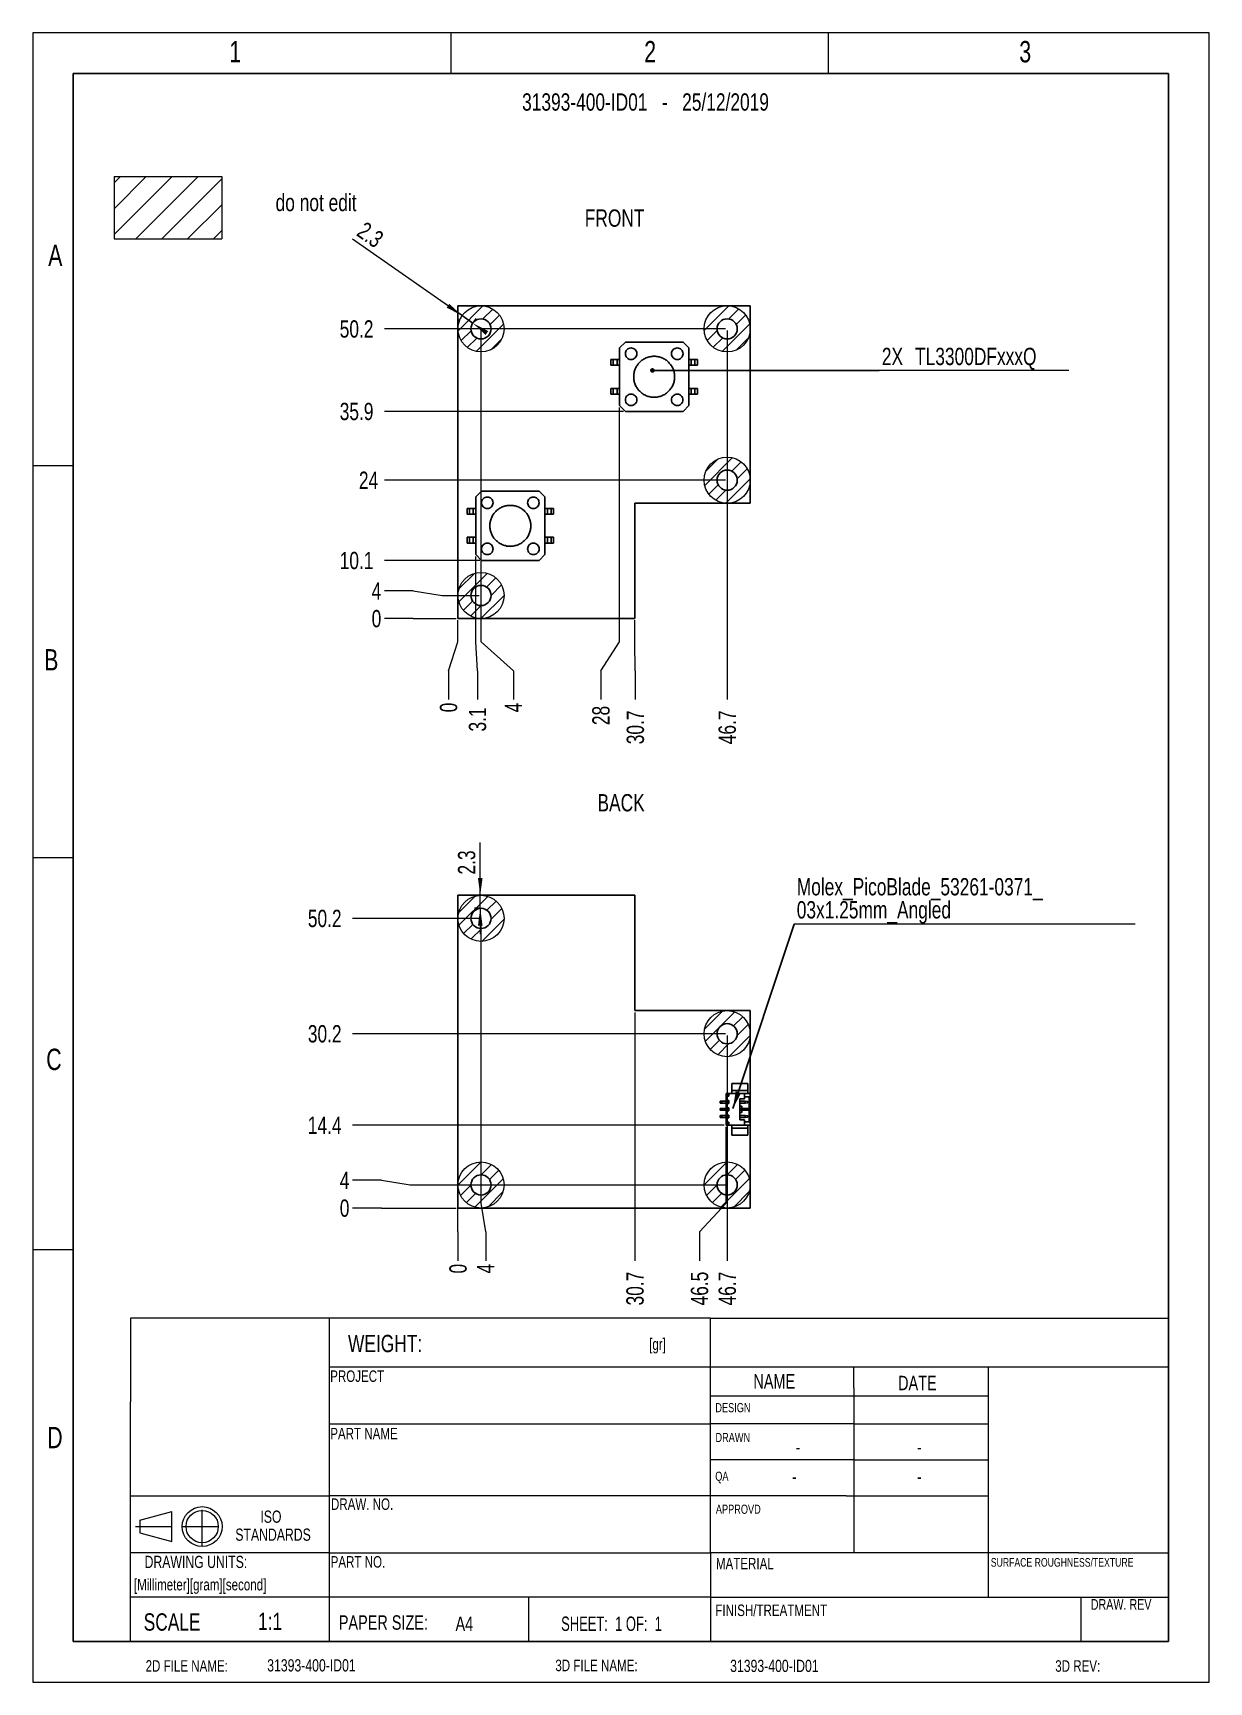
# Model space of a CAD drawing. Header units: millimetres. Extents: x 4 to 208, y 5 to 291.
import ezdxf

# ---------------------------------------------------------------- set-up
doc = ezdxf.new("R2010")
doc.units = ezdxf.units.MM
doc.linetypes.add('CENTER', pattern=[10.16, 6.35, -1.27, 1.27, -1.27])
doc.styles.add('SLDTEXTSTYLE0', font='TXT', dxfattribs={"width": 0.75})
doc.styles.add('SLDTEXTSTYLE1', font='TXT', dxfattribs={"width": 0.671875})
doc.dimstyles.new('SLDDIMSTYLE0', dxfattribs={"dimtxt": 3, "dimasz": 3, "dimexe": 0, "dimexo": 0.0625, "dimgap": 0.75, "dimtad": 1, "dimdec": 1, "dimrnd": 1e-09, "dimzin": 12, "dimdsep": 46, "dimtxsty": 'SLDTEXTSTYLE0', "dimsah": 1, "dimcen": 0.09, "dimadec": 0, "dimazin": 3, "dimtfac": 1, "dimtdec": 1, "dimtmove": 0, "dimatfit": 0, "dimfxl": 1, "dimfrac": 2, "dimtolj": 1, "dimtzin": 12, "dimarcsym": 0})
doc.dimstyles.new('SLDDIMSTYLE1', dxfattribs={"dimtxt": 3, "dimasz": 3, "dimexe": 0, "dimexo": 0.0625, "dimgap": 0.75, "dimtad": 0, "dimtih": 1, "dimtoh": 1, "dimdec": 0, "dimrnd": 1e-09, "dimdsep": 46, "dimtxsty": 'SLDTEXTSTYLE0', "dimblk1": 'NONE', "dimblk2": 'NONE', "dimsah": 1, "dimcen": 0.09, "dimadec": 0, "dimazin": 2, "dimtfac": 1, "dimtdec": 0, "dimtofl": 0, "dimtmove": 0, "dimatfit": 3, "dimldrblk": 'NONE', "dimfxl": 1, "dimfrac": 2, "dimtolj": 1, "dimtzin": 12, "dimarcsym": 0})
doc.dimstyles.new('SLDDIMSTYLE2', dxfattribs={"dimtxt": 3, "dimasz": 3, "dimexe": 0, "dimexo": 0.0625, "dimgap": 0.75, "dimtad": 0, "dimtih": 1, "dimtoh": 1, "dimdec": 1, "dimrnd": 1e-09, "dimzin": 12, "dimdsep": 46, "dimtxsty": 'SLDTEXTSTYLE0', "dimblk1": 'NONE', "dimblk2": 'NONE', "dimsah": 1, "dimcen": 0.09, "dimadec": 0, "dimazin": 3, "dimtfac": 1, "dimtdec": 1, "dimtofl": 0, "dimtmove": 0, "dimatfit": 3, "dimldrblk": 'NONE', "dimfxl": 1, "dimfrac": 2, "dimtolj": 1, "dimtzin": 12, "dimarcsym": 0})
doc.dimstyles.new('SLDDIMSTYLE3', dxfattribs={"dimtxt": 0.18, "dimasz": 0.8, "dimexe": 0, "dimexo": 0.0625, "dimgap": 0, "dimtad": 0, "dimtih": 1, "dimtoh": 1, "dimdec": 0, "dimrnd": 1e-09, "dimzin": 0, "dimdsep": 46, "dimtxsty": 'Standard', "dimblk1": 'DOT', "dimblk2": 'DOT', "dimsah": 1, "dimcen": 0.09, "dimadec": 0, "dimazin": 0, "dimtfac": 0.8, "dimtdec": 0, "dimtofl": 0, "dimtmove": 0, "dimatfit": 3, "dimldrblk": 'DOT', "dimfxl": 1, "dimfrac": 2, "dimtolj": 1, "dimtzin": 0, "dimarcsym": 0})
doc.dimstyles.new('SLDDIMSTYLE4', dxfattribs={"dimtxt": 0.18, "dimasz": 3, "dimexe": 0, "dimexo": 0.0625, "dimgap": 0, "dimtad": 0, "dimtih": 1, "dimtoh": 1, "dimdec": 0, "dimrnd": 1e-09, "dimzin": 0, "dimdsep": 46, "dimtxsty": 'Standard', "dimsah": 1, "dimcen": 0.09, "dimadec": 0, "dimazin": 0, "dimtfac": 3, "dimtdec": 0, "dimtofl": 0, "dimtmove": 0, "dimatfit": 3, "dimfxl": 1, "dimfrac": 2, "dimtolj": 1, "dimtzin": 0, "dimarcsym": 0})

# ---------------------------------------------------------------- blocks, each defined once
blk = doc.blocks.new('SW_NOTE_0')
at = {"color": 0, "linetype": 'Continuous', "lineweight": 0, "char_height": 2.117, "attachment_point": 2, "style": 'SLDTEXTSTYLE0'}
for s, insert in [('ISO', (2.28, 2.73)), ('STANDARDS', (2.65, -0.39))]:
    blk.add_mtext(s, dxfattribs=dict(at, insert=insert))
blk = doc.blocks.new('_D')
at = {"color": 7, "linetype": 'Continuous', "lineweight": 18}
for p, q in [((80.68, 241.11), (59.84, 255.69)), ((78.83, 242.4), (75.15, 244.98)), ((78.66, 242.15), (78.26, 241.58)), ((78.83, 242.4), (80.68, 241.11)), ((80.85, 241.35), (81.25, 241.93))]:
    blk.add_line(p, q, dxfattribs=at)
for points in [[(78.83, 242.4), (76.6, 244.45), (76.15, 243.79)], [(80.68, 241.11), (82.9, 239.06), (83.36, 239.71)]]:
    blk.add_solid(points, dxfattribs=at)
at = {"color": 7, "linetype": 'Continuous', "lineweight": 18, "insert": (62.06, 258.86), "char_height": 3, "attachment_point": 1, "rotation": 325.008, "style": 'SLDTEXTSTYLE0'}
blk.add_mtext('2.3', dxfattribs=at)
blk = doc.blocks.new('_D_1')
at = {"color": 7, "linetype": 'Continuous', "lineweight": 18}
for p, q in [((78.11, 185.82), (78.11, 189.57)), ((76.46, 180.82), (78.11, 185.82)), ((76.46, 180.82), (76.46, 175.82))]:
    blk.add_line(p, q, dxfattribs=at)
at = {"color": 7, "linetype": 'Continuous', "lineweight": 18, "insert": (74.98, 173.6), "char_height": 3, "attachment_point": 1, "rotation": 90, "style": 'SLDTEXTSTYLE0'}
blk.add_mtext('0', dxfattribs=at)
blk = doc.blocks.new('_NONE')
blk = doc.blocks.new('_D_2')
at = {"color": 7, "linetype": 'Continuous', "lineweight": 18}
for p, q in [((81.2, 185.82), (81.2, 200.65)), ((81.49, 180.82), (81.2, 185.82)), ((81.49, 180.82), (81.49, 175.82))]:
    blk.add_line(p, q, dxfattribs=at)
at = {"color": 7, "linetype": 'Continuous', "lineweight": 18, "insert": (80, 170.27), "char_height": 3, "attachment_point": 1, "rotation": 90, "style": 'SLDTEXTSTYLE0'}
blk.add_mtext('3.1', dxfattribs=at)
blk = doc.blocks.new('_D_3')
at = {"color": 7, "linetype": 'Continuous', "lineweight": 18}
for p, q in [((82.11, 185.82), (82.11, 239.8)), ((87.73, 180.82), (82.11, 185.82)), ((87.73, 180.82), (87.73, 175.82))]:
    blk.add_line(p, q, dxfattribs=at)
at = {"color": 7, "linetype": 'Continuous', "lineweight": 18, "insert": (86.24, 173.6), "char_height": 3, "attachment_point": 1, "rotation": 90, "style": 'SLDTEXTSTYLE0'}
blk.add_mtext('4', dxfattribs=at)
blk = doc.blocks.new('_D_4')
at = {"color": 7, "linetype": 'Continuous', "lineweight": 18}
for p, q in [((106.15, 185.82), (106.15, 226.49)), ((102.89, 180.82), (106.15, 185.82)), ((102.89, 180.82), (102.89, 175.82))]:
    blk.add_line(p, q, dxfattribs=at)
at = {"color": 7, "linetype": 'Continuous', "lineweight": 18, "insert": (101.41, 171.38), "char_height": 3, "attachment_point": 1, "rotation": 90, "style": 'SLDTEXTSTYLE0'}
blk.add_mtext('28', dxfattribs=at)
blk = doc.blocks.new('_D_5')
at = {"color": 7, "linetype": 'Continuous', "lineweight": 18}
for p, q in [((108.81, 185.82), (108.81, 189.57)), ((108.86, 180.82), (108.81, 185.82)), ((108.86, 180.82), (108.86, 175.82))]:
    blk.add_line(p, q, dxfattribs=at)
at = {"color": 7, "linetype": 'Continuous', "lineweight": 18, "insert": (107.38, 168.06), "char_height": 3, "attachment_point": 1, "rotation": 90, "style": 'SLDTEXTSTYLE0'}
blk.add_mtext('30.7', dxfattribs=at)
blk = doc.blocks.new('_D_6')
at = {"color": 7, "linetype": 'Continuous', "lineweight": 18}
blk.add_line((124.81, 239.8), (124.81, 175.82), dxfattribs=at)
at = {"color": 7, "linetype": 'Continuous', "lineweight": 18, "insert": (123.32, 168.06), "char_height": 3, "attachment_point": 1, "rotation": 90, "style": 'SLDTEXTSTYLE0'}
blk.add_mtext('46.7', dxfattribs=at)
blk = doc.blocks.new('_D_7')
at = {"color": 7, "linetype": 'Continuous', "lineweight": 18}
for p, q in [((70.36, 189.87), (65.36, 189.87)), ((70.36, 189.87), (75.36, 189.87)), ((75.36, 189.87), (77.81, 189.87))]:
    blk.add_line(p, q, dxfattribs=at)
at = {"color": 7, "linetype": 'Continuous', "lineweight": 18, "insert": (63.14, 191.35), "char_height": 3, "attachment_point": 1, "style": 'SLDTEXTSTYLE0'}
blk.add_mtext('0', dxfattribs=at)
blk = doc.blocks.new('_D_8')
at = {"color": 7, "linetype": 'Continuous', "lineweight": 18}
for p, q in [((70.36, 194.68), (65.36, 194.68)), ((70.36, 194.68), (75.36, 193.87)), ((75.36, 193.87), (81.81, 193.87))]:
    blk.add_line(p, q, dxfattribs=at)
at = {"color": 7, "linetype": 'Continuous', "lineweight": 18, "insert": (63.14, 196.16), "char_height": 3, "attachment_point": 1, "style": 'SLDTEXTSTYLE0'}
blk.add_mtext('4', dxfattribs=at)
blk = doc.blocks.new('_D_9')
at = {"color": 7, "linetype": 'Continuous', "lineweight": 18}
blk.add_line((81.9, 199.95), (65.36, 199.95), dxfattribs=at)
at = {"color": 7, "linetype": 'Continuous', "lineweight": 18, "insert": (57.6, 201.43), "char_height": 3, "attachment_point": 1, "style": 'SLDTEXTSTYLE0'}
blk.add_mtext('10.1', dxfattribs=at)
blk = doc.blocks.new('_D_10')
at = {"color": 7, "linetype": 'Continuous', "lineweight": 18}
blk.add_line((124.51, 213.87), (65.36, 213.87), dxfattribs=at)
at = {"color": 7, "linetype": 'Continuous', "lineweight": 18, "insert": (60.93, 215.35), "char_height": 3, "attachment_point": 1, "style": 'SLDTEXTSTYLE0'}
blk.add_mtext('24', dxfattribs=at)
blk = doc.blocks.new('_D_11')
at = {"color": 7, "linetype": 'Continuous', "lineweight": 18}
blk.add_line((106.85, 225.79), (65.36, 225.79), dxfattribs=at)
at = {"color": 7, "linetype": 'Continuous', "lineweight": 18, "insert": (57.6, 227.28), "char_height": 3, "attachment_point": 1, "style": 'SLDTEXTSTYLE0'}
blk.add_mtext('35.9', dxfattribs=at)
blk = doc.blocks.new('_D_12')
at = {"color": 7, "linetype": 'Continuous', "lineweight": 18}
blk.add_line((124.51, 240.1), (65.36, 240.1), dxfattribs=at)
at = {"color": 7, "linetype": 'Continuous', "lineweight": 18, "insert": (57.6, 241.59), "char_height": 3, "attachment_point": 1, "style": 'SLDTEXTSTYLE0'}
blk.add_mtext('50.2', dxfattribs=at)
blk = doc.blocks.new('SW_NOTE_1')
at = {"color": 0, "linetype": 'Continuous', "lineweight": 0}
blk.add_line((32.86, 0), (0, 0), dxfattribs=at)
at = {"color": 0, "linetype": 'Continuous', "lineweight": 0, "char_height": 3, "attachment_point": 1, "style": 'SLDTEXTSTYLE0'}
for s, insert in [('2X', (0.45, 3.92)), ('TL3300DFxxxQ', (6.21, 3.92))]:
    blk.add_mtext(s, dxfattribs=dict(at, insert=insert))
blk = doc.blocks.new('_DOT')
at = {"color": 0, "linetype": 'ByBlock', "lineweight": -2}
blk.add_line((-0.5, 0), (-1, 0), dxfattribs=at)
at = {"color": 0, "linetype": 'ByBlock', "const_width": 0.5}
blk.add_lwpolyline([(-0.25, 0, 1), (0.25, 0, 1)], format="xyb", close=True, dxfattribs=at)
blk = doc.blocks.new('_D_13')
at = {"color": 7, "linetype": 'Continuous', "lineweight": 18}
for p, q in [((81.98, 141.86), (81.98, 151.01)), ((81.81, 141.86), (80.98, 141.86)), ((81.98, 139.61), (81.98, 141.86)), ((81.81, 139.61), (80.98, 139.61)), ((81.98, 139.61), (81.98, 135.11))]:
    blk.add_line(p, q, dxfattribs=at)
for points in [[(81.98, 141.86), (82.38, 144.86), (81.58, 144.86)], [(81.98, 139.61), (81.58, 136.61), (82.38, 136.61)]]:
    blk.add_solid(points, dxfattribs=at)
at = {"color": 7, "linetype": 'Continuous', "lineweight": 18, "insert": (78.11, 145.47), "char_height": 3, "attachment_point": 1, "rotation": 90, "style": 'SLDTEXTSTYLE0'}
blk.add_mtext('2.3', dxfattribs=at)
blk = doc.blocks.new('_D_14')
at = {"color": 7, "linetype": 'Continuous', "lineweight": 18}
for q in [(78.11, 87.63), (78.11, 78.49)]:
    blk.add_line((78.11, 83.49), q, dxfattribs=at)
at = {"color": 7, "linetype": 'Continuous', "lineweight": 18, "insert": (76.62, 76.27), "char_height": 3, "attachment_point": 1, "rotation": 90, "style": 'SLDTEXTSTYLE0'}
blk.add_mtext('0', dxfattribs=at)
blk = doc.blocks.new('_D_15')
at = {"color": 7, "linetype": 'Continuous', "lineweight": 18}
for p, q in [((82.11, 88.49), (82.11, 137.56)), ((82.92, 83.49), (82.11, 88.49)), ((82.92, 83.49), (82.92, 78.49))]:
    blk.add_line(p, q, dxfattribs=at)
at = {"color": 7, "linetype": 'Continuous', "lineweight": 18, "insert": (81.43, 76.27), "char_height": 3, "attachment_point": 1, "rotation": 90, "style": 'SLDTEXTSTYLE0'}
blk.add_mtext('4', dxfattribs=at)
blk = doc.blocks.new('_D_16')
at = {"color": 7, "linetype": 'Continuous', "lineweight": 18}
blk.add_line((108.81, 121.56), (108.81, 78.49), dxfattribs=at)
at = {"color": 7, "linetype": 'Continuous', "lineweight": 18, "insert": (107.32, 70.73), "char_height": 3, "attachment_point": 1, "rotation": 90, "style": 'SLDTEXTSTYLE0'}
blk.add_mtext('30.7', dxfattribs=at)
blk = doc.blocks.new('_D_17')
at = {"color": 7, "linetype": 'Continuous', "lineweight": 18}
for p, q in [((124.61, 88.49), (124.61, 101.7)), ((120, 83.49), (124.61, 88.49)), ((120, 83.49), (120, 78.49))]:
    blk.add_line(p, q, dxfattribs=at)
at = {"color": 7, "linetype": 'Continuous', "lineweight": 18, "insert": (118.51, 70.73), "char_height": 3, "attachment_point": 1, "rotation": 90, "style": 'SLDTEXTSTYLE0'}
blk.add_mtext('46.5', dxfattribs=at)
blk = doc.blocks.new('_D_18')
at = {"color": 7, "linetype": 'Continuous', "lineweight": 18}
blk.add_line((124.81, 117.56), (124.81, 78.49), dxfattribs=at)
at = {"color": 7, "linetype": 'Continuous', "lineweight": 18, "insert": (123.32, 70.73), "char_height": 3, "attachment_point": 1, "rotation": 90, "style": 'SLDTEXTSTYLE0'}
blk.add_mtext('46.7', dxfattribs=at)
blk = doc.blocks.new('_D_19')
at = {"color": 7, "linetype": 'Continuous', "lineweight": 18}
for p, q in [((64.83, 87.63), (59.83, 87.63)), ((64.83, 87.63), (69.83, 87.63)), ((69.83, 87.63), (77.81, 87.63))]:
    blk.add_line(p, q, dxfattribs=at)
at = {"color": 7, "linetype": 'Continuous', "lineweight": 18, "insert": (57.61, 89.11), "char_height": 3, "attachment_point": 1, "style": 'SLDTEXTSTYLE0'}
blk.add_mtext('0', dxfattribs=at)
blk = doc.blocks.new('_D_20')
at = {"color": 7, "linetype": 'Continuous', "lineweight": 18}
for p, q in [((64.83, 92.44), (59.83, 92.44)), ((64.83, 92.44), (69.83, 91.63)), ((69.83, 91.63), (124.51, 91.63))]:
    blk.add_line(p, q, dxfattribs=at)
at = {"color": 7, "linetype": 'Continuous', "lineweight": 18, "insert": (57.61, 93.92), "char_height": 3, "attachment_point": 1, "style": 'SLDTEXTSTYLE0'}
blk.add_mtext('4', dxfattribs=at)
blk = doc.blocks.new('_D_21')
at = {"color": 7, "linetype": 'Continuous', "lineweight": 18}
blk.add_line((124.31, 102), (59.83, 102), dxfattribs=at)
at = {"color": 7, "linetype": 'Continuous', "lineweight": 18, "insert": (52.07, 103.48), "char_height": 3, "attachment_point": 1, "style": 'SLDTEXTSTYLE0'}
blk.add_mtext('14.4', dxfattribs=at)
blk = doc.blocks.new('_D_22')
at = {"color": 7, "linetype": 'Continuous', "lineweight": 18}
blk.add_line((124.51, 117.86), (59.83, 117.86), dxfattribs=at)
at = {"color": 7, "linetype": 'Continuous', "lineweight": 18, "insert": (52.07, 119.35), "char_height": 3, "attachment_point": 1, "style": 'SLDTEXTSTYLE0'}
blk.add_mtext('30.2', dxfattribs=at)
blk = doc.blocks.new('_D_23')
at = {"color": 7, "linetype": 'Continuous', "lineweight": 18}
blk.add_line((81.81, 137.86), (59.83, 137.86), dxfattribs=at)
at = {"color": 7, "linetype": 'Continuous', "lineweight": 18, "insert": (52.07, 139.35), "char_height": 3, "attachment_point": 1, "style": 'SLDTEXTSTYLE0'}
blk.add_mtext('50.2', dxfattribs=at)
blk = doc.blocks.new('SW_NOTE_2')
at = {"color": 0, "linetype": 'Continuous', "lineweight": 0}
blk.add_line((59.12, 0), (0, 0), dxfattribs=at)
at = {"color": 0, "linetype": 'Continuous', "lineweight": 0, "char_height": 3, "attachment_point": 1, "style": 'SLDTEXTSTYLE0'}
for s, insert in [('Molex_PicoBlade_53261-0371_', (0.43, 7.97)), ('03x1.25mm_Angled', (0.43, 3.97))]:
    blk.add_mtext(s, dxfattribs=dict(at, insert=insert))

msp = doc.modelspace()

# ---------------------------------------------------------------- hatches: boundary and pattern name
at = {"linetype": 'Continuous'}
h = msp.add_hatch(dxfattribs=at)
h.set_pattern_fill('ANSI31', style=0)
h.paths.add_polyline_path([(18.48, 255.72), (37.13, 255.72), (37.13, 266.52), (18.48, 266.52)], flags=0)
h = msp.add_hatch(dxfattribs=at)
h.set_pattern_fill('ANSI31', scale=0.5, style=0)
edge = h.paths.add_edge_path(flags=0)
edge.add_arc((82.11, 240.1), 4, 0, 360)
edge = h.paths.add_edge_path(flags=0)
edge.add_arc((82.11, 240.1), 1.75, 0, 360)
h = msp.add_hatch(dxfattribs=at)
h.set_pattern_fill('ANSI31', scale=0.5, style=0)
edge = h.paths.add_edge_path(flags=0)
edge.add_arc((124.81, 240.1), 4, 0, 360)
edge = h.paths.add_edge_path(flags=0)
edge.add_arc((124.81, 240.1), 1.75, 0, 360)
h = msp.add_hatch(dxfattribs=at)
h.set_pattern_fill('ANSI31', scale=0.5, style=0)
edge = h.paths.add_edge_path(flags=0)
edge.add_arc((124.81, 213.87), 4, 0, 360)
edge = h.paths.add_edge_path(flags=0)
edge.add_arc((124.81, 213.87), 1.75, 0, 360)
h = msp.add_hatch(dxfattribs=at)
h.set_pattern_fill('ANSI31', scale=0.5, style=0)
edge = h.paths.add_edge_path(flags=0)
edge.add_arc((82.11, 193.87), 4, 0, 360)
edge = h.paths.add_edge_path(flags=0)
edge.add_arc((82.11, 193.87), 1.75, 0, 360)
h = msp.add_hatch(dxfattribs=at)
h.set_pattern_fill('ANSI31', scale=0.5, style=0)
edge = h.paths.add_edge_path(flags=0)
edge.add_arc((82.11, 137.86), 4, 0, 360)
edge = h.paths.add_edge_path(flags=0)
edge.add_arc((82.11, 137.86), 1.75, 0, 360)
h = msp.add_hatch(dxfattribs=at)
h.set_pattern_fill('ANSI31', scale=0.5, style=0)
edge = h.paths.add_edge_path(flags=0)
edge.add_arc((124.81, 117.86), 4, 0, 360)
edge = h.paths.add_edge_path(flags=0)
edge.add_arc((124.81, 117.86), 1.75, 0, 360)
h = msp.add_hatch(dxfattribs=at)
h.set_pattern_fill('ANSI31', scale=0.5, style=0)
edge = h.paths.add_edge_path(flags=0)
edge.add_arc((82.11, 91.63), 4, 0, 360)
edge = h.paths.add_edge_path(flags=0)
edge.add_arc((82.11, 91.63), 1.75, 0, 360)
h = msp.add_hatch(dxfattribs=at)
h.set_pattern_fill('ANSI31', scale=0.5, style=0)
edge = h.paths.add_edge_path(flags=0)
edge.add_arc((124.81, 91.63), 4, 0, 360)
edge = h.paths.add_edge_path(flags=0)
edge.add_arc((124.81, 91.63), 1.75, 0, 360)

# ---------------------------------------------------------------- linework, layer by layer
at = {"color": 7, "linetype": 'Continuous', "lineweight": 18}
for p, q in [((4.39, 291.42), (4.39, 5.42)), ((208.39, 291.42), (4.39, 291.42)), ((76.87, 291.42), (76.87, 284.42)), ((142.35, 291.42), (142.35, 284.42)), ((208.39, 5.42), (208.39, 291.42)), ((201.39, 284.42), (52.43, 284.42)), ((52.43, 284.42), (201.39, 284.42)), ((201.39, 258.96), (201.39, 284.42)), ((201.39, 258.96), (201.39, 284.42)), ((18.48, 266.52), (37.13, 266.52)), ((18.48, 266.52), (18.48, 255.72)), ((37.13, 266.52), (37.13, 255.72)), ((18.48, 255.72), (37.13, 255.72)), ((4.39, 216.42), (11.39, 216.42)), ((4.39, 148.42), (11.39, 148.42)), ((4.39, 80.42), (11.39, 80.42)), ((55.77, 68.54), (21.33, 68.54)), ((21.33, 68.54), (21.33, 54.01)), ((121.91, 68.54), (55.77, 68.54)), ((55.77, 68.54), (55.77, 60.1)), ((121.91, 60.1), (121.91, 68.54)), ((121.91, 68.54), (201.39, 68.54)), ((55.77, 60.1), (201.39, 60.1)), ((55.77, 60.1), (55.77, 20.12)), ((121.91, 27.81), (121.91, 60.1)), ((146.78, 56.46), (146.78, 60.1)), ((170.06, 60.1), (170.06, 27.81)), ((170.06, 55), (121.91, 55)), ((146.78, 56.46), (146.78, 50.2)), ((21.33, 27.81), (21.33, 54.01)), ((55.77, 50.2), (121.91, 50.2)), ((146.78, 50.2), (121.91, 50.2)), ((146.78, 50.2), (146.78, 43.94)), ((146.78, 50.2), (170.06, 50.2)), ((146.78, 43.94), (121.91, 43.94)), ((146.78, 43.94), (146.78, 27.81)), ((146.78, 43.94), (170.06, 43.94)), ((21.33, 37.74), (55.77, 37.74)), ((121.91, 37.74), (55.77, 37.74)), ((145.43, 37.74), (121.91, 37.74)), ((145.43, 37.74), (170.06, 37.74)), ((21.33, 27.81), (21.33, 35.51)), ((21.33, 27.81), (21.33, 35.51)), ((22.93, 33.49), (28.49, 34.98)), ((28.49, 29.78), (28.49, 34.98)), ((22.93, 33.49), (22.93, 31.28)), ((22.93, 31.28), (28.49, 29.78)), ((55.77, 27.81), (21.33, 27.81)), ((21.33, 20.12), (21.33, 27.81)), ((55.77, 27.81), (121.91, 27.81)), ((121.91, 27.81), (121.91, 12.42)), ((170.06, 27.81), (121.91, 27.81)), ((170.06, 27.81), (170.06, 20.12)), ((185.73, 27.81), (170.06, 27.81)), ((185.73, 27.81), (201.39, 27.81)), ((21.33, 12.42), (21.33, 20.12)), ((121.91, 20.12), (21.33, 20.12)), ((55.77, 20.12), (55.77, 12.42)), ((90.37, 20.12), (90.37, 12.42)), ((121.91, 20.12), (201.39, 20.12)), ((186.14, 20.12), (186.14, 12.42)), ((4.39, 5.42), (208.39, 5.42))]:
    msp.add_line(p, q, dxfattribs=at)
at = {"color": 7, "linetype": 'Continuous', "lineweight": 25}
for p, q in [((11.39, 284.42), (201.39, 284.42)), ((11.39, 12.42), (11.39, 284.42)), ((11.39, 284.42), (11.39, 12.42)), ((201.39, 12.42), (201.39, 284.42)), ((201.39, 12.42), (201.39, 284.42)), ((78.11, 244.1), (78.11, 189.87)), ((128.81, 244.1), (78.11, 244.1)), ((128.81, 209.87), (128.81, 244.1)), ((107.15, 237.79), (106.15, 236.79)), ((117.15, 237.79), (107.15, 237.79)), ((118.15, 236.79), (117.15, 237.79)), ((104.65, 234.79), (104.65, 233.79)), ((105.06, 234.79), (104.65, 234.79)), ((105.06, 234.79), (105.06, 233.79)), ((105.72, 234.79), (105.06, 234.79)), ((105.72, 234.79), (105.72, 233.79)), ((106.15, 234.79), (105.72, 234.79)), ((106.15, 236.79), (106.15, 226.79)), ((118.15, 226.79), (118.15, 236.79)), ((118.15, 234.79), (118.57, 234.79)), ((118.57, 234.79), (118.57, 233.79)), ((118.57, 234.79), (119.23, 234.79)), ((119.23, 234.79), (119.23, 233.79)), ((119.23, 234.79), (119.65, 234.79)), ((119.65, 234.79), (119.65, 233.79)), ((104.65, 233.79), (105.06, 233.79)), ((105.06, 233.79), (105.72, 233.79)), ((106.15, 233.79), (105.72, 233.79)), ((118.15, 233.79), (118.57, 233.79)), ((119.23, 233.79), (118.57, 233.79)), ((119.23, 233.79), (119.65, 233.79)), ((104.65, 228.79), (104.65, 229.79)), ((105.06, 229.79), (104.65, 229.79)), ((105.06, 229.79), (105.72, 229.79)), ((105.06, 228.79), (105.06, 229.79)), ((105.72, 228.79), (105.72, 229.79)), ((106.15, 229.79), (105.72, 229.79)), ((118.15, 229.79), (118.57, 229.79)), ((118.57, 228.79), (118.57, 229.79)), ((119.23, 229.79), (118.57, 229.79)), ((119.23, 228.79), (119.23, 229.79)), ((119.65, 229.79), (119.23, 229.79)), ((119.65, 228.79), (119.65, 229.79)), ((105.06, 228.79), (104.65, 228.79)), ((105.72, 228.79), (105.06, 228.79)), ((106.15, 228.79), (105.72, 228.79)), ((106.15, 226.79), (107.15, 225.79)), ((117.15, 225.79), (118.15, 226.79)), ((118.15, 228.79), (118.57, 228.79)), ((118.57, 228.79), (119.23, 228.79)), ((119.23, 228.79), (119.65, 228.79)), ((107.15, 225.79), (117.15, 225.79)), ((82.2, 211.95), (81.2, 210.95)), ((92.2, 211.95), (82.2, 211.95)), ((93.2, 210.95), (92.2, 211.95)), ((79.7, 208.95), (79.7, 207.95)), ((80.11, 208.95), (79.7, 208.95)), ((80.11, 208.95), (80.11, 207.95)), ((80.77, 208.95), (80.11, 208.95)), ((80.77, 208.95), (80.77, 207.95)), ((81.2, 208.95), (80.77, 208.95)), ((81.2, 210.95), (81.2, 200.95)), ((93.2, 200.95), (93.2, 210.95)), ((93.2, 208.95), (93.62, 208.95)), ((93.62, 208.95), (93.62, 207.95)), ((93.62, 208.95), (94.28, 208.95)), ((94.28, 208.95), (94.28, 207.95)), ((94.28, 208.95), (94.7, 208.95)), ((94.7, 208.95), (94.7, 207.95)), ((108.81, 209.87), (108.81, 189.87)), ((128.81, 209.87), (108.81, 209.87)), ((79.7, 207.95), (80.11, 207.95)), ((80.11, 207.95), (80.77, 207.95)), ((81.2, 207.95), (80.77, 207.95)), ((93.2, 207.95), (93.62, 207.95)), ((94.28, 207.95), (93.62, 207.95)), ((94.28, 207.95), (94.7, 207.95)), ((79.7, 202.95), (79.7, 203.95)), ((80.11, 203.95), (79.7, 203.95)), ((80.11, 203.95), (80.77, 203.95)), ((80.11, 202.95), (80.11, 203.95)), ((80.77, 202.95), (80.77, 203.95)), ((81.2, 203.95), (80.77, 203.95)), ((93.2, 203.95), (93.62, 203.95)), ((93.62, 202.95), (93.62, 203.95)), ((94.28, 203.95), (93.62, 203.95)), ((94.28, 202.95), (94.28, 203.95)), ((94.7, 203.95), (94.28, 203.95)), ((94.7, 202.95), (94.7, 203.95)), ((80.11, 202.95), (79.7, 202.95)), ((80.77, 202.95), (80.11, 202.95)), ((81.2, 202.95), (80.77, 202.95)), ((81.2, 200.95), (82.2, 199.95)), ((87.2, 202.37), (86.5, 202.44)), ((92.2, 199.95), (93.2, 200.95)), ((93.2, 202.95), (93.62, 202.95)), ((93.62, 202.95), (94.28, 202.95)), ((94.28, 202.95), (94.7, 202.95)), ((82.2, 199.95), (92.2, 199.95)), ((78.11, 189.87), (108.81, 189.87)), ((78.11, 87.63), (78.11, 141.86)), ((78.11, 141.86), (108.81, 141.86)), ((108.81, 121.86), (108.81, 141.86)), ((128.81, 121.86), (108.81, 121.86)), ((128.81, 121.86), (128.81, 107.5)), ((125.61, 109.25), (128.41, 109.25)), ((125.61, 109.25), (125.61, 108)), ((128.41, 109.25), (128.41, 108)), ((123.61, 105.84), (123.61, 106.16)), ((123.61, 106.16), (123.91, 106.16)), ((123.61, 105.84), (123.91, 105.84)), ((123.91, 105.84), (123.91, 106.16)), ((123.91, 106.16), (124.61, 106.16)), ((123.91, 105.84), (124.61, 105.84)), ((125.11, 107.5), (124.61, 107.5)), ((124.61, 107.5), (124.61, 107)), ((124.61, 107), (124.61, 106.25)), ((124.61, 107), (125.11, 107)), ((125.11, 106.25), (124.61, 106.25)), ((124.61, 106.25), (124.61, 105.75)), ((127.81, 107.5), (125.11, 107.5)), ((125.11, 107), (125.11, 107.5)), ((125.11, 105.75), (125.11, 106.25)), ((125.61, 108), (128.41, 108)), ((125.61, 108), (125.61, 107.5)), ((127.81, 106.55), (127.01, 106.55)), ((127.01, 102.95), (127.01, 106.55)), ((127.01, 106.16), (127.91, 106.16)), ((127.01, 105.84), (127.91, 105.84)), ((127.81, 107.5), (127.81, 106.55)), ((128.81, 107.5), (127.81, 107.5)), ((128.61, 106.9), (127.81, 106.9)), ((127.91, 105.84), (127.91, 106.16)), ((128.41, 106.11), (127.91, 106.16)), ((128.41, 105.89), (127.91, 105.84)), ((128.41, 108), (128.41, 107.5)), ((128.41, 105.89), (128.41, 106.11)), ((128.81, 107.1), (128.61, 106.9)), ((128.61, 104.9), (128.61, 106.9)), ((128.81, 107.1), (128.81, 107.5)), ((128.81, 104.9), (128.81, 107.1)), ((123.61, 104.59), (123.61, 104.91)), ((123.61, 104.91), (123.91, 104.91)), ((123.61, 104.59), (123.91, 104.59)), ((123.61, 103.34), (123.61, 103.66)), ((123.61, 103.66), (123.91, 103.66)), ((123.61, 103.34), (123.91, 103.34)), ((123.91, 104.91), (124.61, 104.91)), ((123.91, 104.59), (123.91, 104.91)), ((123.91, 104.59), (124.61, 104.59)), ((123.91, 103.34), (123.91, 103.66)), ((123.91, 103.66), (124.61, 103.66)), ((123.91, 103.34), (124.61, 103.34)), ((124.61, 105.75), (124.61, 105)), ((124.61, 105.75), (125.11, 105.75)), ((125.11, 105), (124.61, 105)), ((124.61, 105), (124.61, 104.5)), ((124.61, 104.5), (124.61, 103.75)), ((124.61, 104.5), (125.11, 104.5)), ((125.11, 103.75), (124.61, 103.75)), ((124.61, 103.75), (124.61, 103.25)), ((124.61, 103.25), (124.61, 102.5)), ((124.61, 103.25), (125.11, 103.25)), ((125.11, 104.5), (125.11, 105)), ((125.11, 103.25), (125.11, 103.75)), ((127.36, 105.32), (127.01, 105.32)), ((127.01, 104.91), (127.91, 104.91)), ((127.01, 104.59), (127.91, 104.59)), ((127.01, 104.17), (127.36, 104.17)), ((127.01, 103.66), (127.91, 103.66)), ((127.01, 103.34), (127.91, 103.34)), ((127.36, 104.91), (127.36, 105.32)), ((127.36, 104.17), (127.36, 104.59)), ((127.91, 104.59), (127.91, 104.91)), ((128.41, 104.86), (127.91, 104.91)), ((128.41, 104.64), (127.91, 104.59)), ((127.91, 103.34), (127.91, 103.66)), ((128.41, 103.61), (127.91, 103.66)), ((128.41, 103.39), (127.91, 103.34)), ((128.61, 104.9), (128.01, 104.9)), ((128.01, 104.6), (128.61, 104.6)), ((128.41, 104.64), (128.41, 104.86)), ((128.41, 103.39), (128.41, 103.61)), ((128.61, 104.9), (128.81, 104.9)), ((128.61, 102.6), (128.61, 104.6)), ((128.81, 104.6), (128.61, 104.6)), ((128.81, 104.9), (128.81, 104.6)), ((128.81, 102.4), (128.81, 104.6)), ((125.11, 102.5), (124.61, 102.5)), ((124.61, 102.5), (124.61, 102)), ((124.61, 102), (125.11, 102)), ((125.11, 102), (125.11, 102.5)), ((125.11, 102), (127.81, 102)), ((125.61, 101.5), (125.61, 102)), ((125.61, 101.5), (128.41, 101.5)), ((125.61, 100.25), (125.61, 101.5)), ((125.61, 100.25), (128.41, 100.25)), ((127.81, 102.95), (127.01, 102.95)), ((127.81, 102.95), (127.81, 102)), ((128.61, 102.6), (127.81, 102.6)), ((128.81, 102), (127.81, 102)), ((128.41, 101.5), (128.41, 102)), ((128.41, 100.25), (128.41, 101.5)), ((128.81, 102.4), (128.61, 102.6)), ((128.81, 102), (128.81, 102.4)), ((128.81, 102), (128.81, 87.63)), ((128.81, 87.63), (78.11, 87.63)), ((11.39, 12.42), (201.39, 12.42)), ((11.39, 12.42), (201.39, 12.42))]:
    msp.add_line(p, q, dxfattribs=at)
at = {"color": 7, "linetype": 'CENTER', "lineweight": 18}
for p, q in [((33.74, 28.92), (33.74, 35.85)), ((22.17, 32.38), (29.19, 32.38)), ((30.28, 32.38), (37.2, 32.38))]:
    msp.add_line(p, q, dxfattribs=at)
at = {"color": 7, "linetype": 'Continuous', "lineweight": 18}
for centre, radius in [((82.11, 240.1), 4), ((124.81, 240.1), 4), ((124.81, 213.87), 4), ((82.11, 193.87), 4), ((82.11, 137.86), 4), ((124.81, 117.86), 4), ((82.11, 91.63), 4), ((124.81, 91.63), 4), ((33.74, 32.38), 3.46), ((33.74, 32.38), 2.8)]:
    msp.add_circle(centre, radius, dxfattribs=at)
at = {"color": 7, "linetype": 'Continuous', "lineweight": 25}
for centre in [(82.11, 240.1), (124.81, 240.1), (124.81, 213.87), (82.11, 193.87), (82.11, 137.86), (124.81, 117.86), (82.11, 91.63), (124.81, 91.63)]:
    msp.add_circle(centre, 1.75, dxfattribs=at)
for points in [[(109.15, 235.79), (109.13, 235.66), (109.1, 235.4), (108.87, 235.07), (108.54, 234.85), (108.15, 234.77), (107.75, 234.85), (107.42, 235.07), (107.2, 235.4), (107.12, 235.79), (107.2, 236.19), (107.42, 236.52), (107.75, 236.74), (108.15, 236.82), (108.54, 236.74), (108.87, 236.52), (109.1, 236.19), (109.13, 235.93), (109.15, 235.79)], [(112.15, 228.24), (111.91, 228.26), (111.45, 228.28), (110.78, 228.5), (110.16, 228.82), (109.62, 229.27), (109.17, 229.81), (108.84, 230.43), (108.64, 231.1), (108.57, 231.79), (108.64, 232.49), (108.84, 233.16), (109.17, 233.78), (109.62, 234.32), (110.16, 234.77), (110.78, 235.1), (111.45, 235.3), (112.15, 235.37), (112.84, 235.3), (113.51, 235.1), (114.13, 234.77), (114.67, 234.32), (115.12, 233.78), (115.45, 233.16), (115.65, 232.49), (115.72, 231.79), (115.65, 231.1), (115.45, 230.43), (115.12, 229.81), (114.67, 229.27), (114.13, 228.82), (113.51, 228.5), (112.84, 228.28), (112.38, 228.26), (112.15, 228.24)], [(117.15, 235.79), (117.13, 235.66), (117.1, 235.4), (116.87, 235.07), (116.54, 234.85), (116.15, 234.77), (115.75, 234.85), (115.42, 235.07), (115.2, 235.4), (115.12, 235.79), (115.2, 236.19), (115.42, 236.52), (115.75, 236.74), (116.15, 236.82), (116.54, 236.74), (116.87, 236.52), (117.1, 236.19), (117.13, 235.93), (117.15, 235.79)], [(109.15, 227.79), (109.13, 227.66), (109.1, 227.4), (108.87, 227.07), (108.54, 226.85), (108.15, 226.77), (107.75, 226.85), (107.42, 227.07), (107.2, 227.4), (107.12, 227.79), (107.2, 228.19), (107.42, 228.52), (107.75, 228.74), (108.15, 228.82), (108.54, 228.74), (108.87, 228.52), (109.1, 228.19), (109.13, 227.93), (109.15, 227.79)], [(115.15, 227.79), (115.16, 227.93), (115.19, 228.19), (115.42, 228.52), (115.75, 228.74), (116.15, 228.82), (116.54, 228.74), (116.87, 228.52), (117.09, 228.19), (117.17, 227.79), (117.09, 227.4), (116.87, 227.07), (116.54, 226.85), (116.15, 226.77), (115.75, 226.85), (115.42, 227.07), (115.19, 227.4), (115.16, 227.66), (115.15, 227.79)], [(84.2, 209.95), (84.18, 209.82), (84.15, 209.55), (83.92, 209.22), (83.59, 209), (83.2, 208.92), (82.8, 209), (82.47, 209.22), (82.25, 209.55), (82.17, 209.95), (82.25, 210.34), (82.47, 210.67), (82.8, 210.89), (83.2, 210.97), (83.59, 210.89), (83.92, 210.67), (84.15, 210.34), (84.18, 210.08), (84.2, 209.95)], [(87.2, 202.4), (86.96, 202.41), (86.5, 202.44), (85.83, 202.65), (85.21, 202.98), (84.67, 203.42), (84.23, 203.96), (83.9, 204.58), (83.69, 205.25), (83.62, 205.95), (83.69, 206.64), (83.9, 207.31), (84.23, 207.93), (84.67, 208.47), (85.21, 208.92), (85.83, 209.25), (86.5, 209.45), (87.2, 209.52), (87.89, 209.45), (88.56, 209.25), (89.18, 208.92), (89.72, 208.47), (90.17, 207.93), (90.5, 207.31), (90.7, 206.64), (90.77, 205.95), (90.7, 205.25), (90.5, 204.58), (90.17, 203.96), (89.72, 203.42), (89.18, 202.98), (88.56, 202.65), (87.89, 202.44), (87.43, 202.41), (87.2, 202.4)], [(92.2, 209.95), (92.18, 209.82), (92.15, 209.55), (91.92, 209.22), (91.59, 209), (91.2, 208.92), (90.8, 209), (90.47, 209.22), (90.25, 209.55), (90.17, 209.95), (90.25, 210.34), (90.47, 210.67), (90.8, 210.89), (91.2, 210.97), (91.59, 210.89), (91.92, 210.67), (92.15, 210.34), (92.18, 210.08), (92.2, 209.95)], [(84.2, 201.95), (84.18, 201.82), (84.15, 201.55), (83.92, 201.22), (83.59, 201), (83.2, 200.92), (82.8, 201), (82.47, 201.22), (82.25, 201.55), (82.17, 201.95), (82.25, 202.34), (82.47, 202.67), (82.8, 202.89), (83.2, 202.97), (83.59, 202.89), (83.92, 202.67), (84.15, 202.34), (84.18, 202.08), (84.2, 201.95)], [(90.2, 201.95), (90.21, 202.08), (90.24, 202.34), (90.47, 202.67), (90.8, 202.89), (91.2, 202.97), (91.59, 202.89), (91.92, 202.67), (92.14, 202.34), (92.22, 201.95), (92.14, 201.55), (91.92, 201.22), (91.59, 201), (91.2, 200.92), (90.8, 201), (90.47, 201.22), (90.24, 201.55), (90.21, 201.82), (90.2, 201.95)]]:
    msp.add_open_spline(points, degree=3, dxfattribs=at)

# ---------------------------------------------------------------- block references
at = {"color": 7, "linetype": 'Continuous', "lineweight": 0}
for name, p in [('SW_NOTE_1', (151.19, 232.9)), ('SW_NOTE_2', (136.45, 136.88)), ('SW_NOTE_0', (43.39, 32.43))]:
    msp.add_blockref(name, p, dxfattribs=at)

# ---------------------------------------------------------------- texts
for s, insert, char_height, attachment_point, style in [('1', (38.45, 290.03), 3.7, 1, 'SLDTEXTSTYLE0'), ('2', (110.42, 290.03), 3.7, 1, 'SLDTEXTSTYLE0'), ('3', (175.48, 290.03), 3.7, 1, 'SLDTEXTSTYLE0'), ('31393-400-ID01   -   25/12/2019', (132.06, 280.95), 3, 3, 'SLDTEXTSTYLE0'), ('do not edit', (60.53, 263.52), 3, 3, 'SLDTEXTSTYLE0'), ('FRONT', (110.47, 260.82), 3, 3, 'SLDTEXTSTYLE0'), ('A', (7.03, 254.69), 3.7, 1, 'SLDTEXTSTYLE0'), ('B', (6.33, 184.56), 3.7, 1, 'SLDTEXTSTYLE0'), ('BACK', (110.51, 159.42), 3, 3, 'SLDTEXTSTYLE0'), ('C', (6.69, 115.26), 3.7, 1, 'SLDTEXTSTYLE0'), ('WEIGHT:', (71.91, 65.63), 3, 3, 'SLDTEXTSTYLE0'), ('D', (6.86, 49.67), 3.7, 1, 'SLDTEXTSTYLE0'), ('-', (137.12, 47.35), 2.38, 2, 'SLDTEXTSTYLE0'), ('-', (158.13, 47.35), 2.38, 2, 'SLDTEXTSTYLE0'), ('-', (136.46, 42.24), 2.38, 2, 'SLDTEXTSTYLE0'), ('-', (158.13, 42.24), 2.38, 2, 'SLDTEXTSTYLE0'), ('DRAWING UNITS:', (32.66, 27.31), 2.1167, 2, 'SLDTEXTSTYLE0'), ('A4', (77.69, 16.78), 2.5, 1, 'SLDTEXTSTYLE0'), ('SHEET:  1 OF:  1', (96.01, 16.78), 2.5, 1, 'SLDTEXTSTYLE1')]:
    msp.add_mtext(s, dxfattribs=dict(at, insert=insert, char_height=char_height, attachment_point=attachment_point, style=style))
at = {"color": 7, "linetype": 'Continuous', "lineweight": 0, "rotation": 0, "style": 'SLDTEXTSTYLE0'}
for s, insert, char_height, attachment_point in [('[gr]', (111.28, 65.01), 2, 1), ('PROJECT', (55.95, 59.47), 2, 1), ('NAME', (129.36, 58.82), 2.5, 1), ('DATE', (154.46, 58.53), 2.5, 1), ('DESIGN', (122.76, 53.8), 1.587, 1), ('PART NAME', (55.96, 49.5), 2, 1), ('DRAWN', (122.78, 48.63), 1.587, 1), ('QA', (122.74, 41.9), 1.587, 1), ('DRAW. NO.', (56.08, 37.27), 2, 1), ('APPROVD', (122.85, 36.18), 1.587, 1), ('PART NO.', (56.03, 27.26), 2, 1), ('MATERIAL', (122.86, 26.95), 2, 1), ('SURFACE ROUGHNESS/TEXTURE', (170.54, 26.92), 1.5, 1), ('[Millimeter][gram][second]', (21.91, 23.31), 2, 1), ('SCALE', (23.6, 17.33), 3, 1), ('1:1', (43.43, 17.44), 3, 1), ('FINISH/TREATMENT', (122.76, 18.86), 2, 1), ('DRAW. REV', (187.88, 19.81), 1.852, 1), ('PAPER SIZE:', (57.44, 16.99), 2.5, 1), ('2D FILE NAME:', (23.93, 9.21), 2, 1), ('31393-400-ID01', (52.7, 9.37), 2.1167, 2), ('3D FILE NAME:', (95.01, 9.3), 2, 1), ('31393-400-ID01', (133, 9.28), 2.1167, 2), ('3D REV:', (181.72, 9.2), 2, 1)]:
    msp.add_mtext(s, dxfattribs=dict(at, insert=insert, char_height=char_height, attachment_point=attachment_point))

# ---------------------------------------------------------------- dimensions: what is measured, and where the dimension line sits
at = {"color": 7, "linetype": 'Continuous', "lineweight": 18}
for base, p1, p2, angle, picture, middle in [((80.68, 241.11), (78.83, 242.4), (80.68, 241.11), 325.008, '_D', (62.11, 254.1)), ((81.97905716, 141.86402789), (82.10903271, 139.61402789), (82.10903271, 141.86402789), 90, '_D_13', (81.97905716, 148.23948849))]:
    dim = msp.add_linear_dim(base=base, p1=p1, p2=p2, angle=angle, dimstyle='SLDDIMSTYLE0', dxfattribs=at)
    dim.commit()
    dim.dimension.update_dxf_attribs({"geometry": picture, "text_midpoint": middle, "dimtype": 160})
for feature_location, offset, dtype, origin, dimstyle, picture, middle in [((124.81, 240.1), (-59.45, 0), 0, (78.11, 189.87), 'SLDDIMSTYLE2', '_D_12', (61.48, 240.1)), ((82.11, 240.1), (5.62, -64.29), 1, (78.11, 189.87), 'SLDDIMSTYLE2', '_D_3', (87.73, 174.71)), ((124.81, 240.1), (0, -64.29), 1, (78.11, 189.87), 'SLDDIMSTYLE2', '_D_6', (124.81, 171.94)), ((107.15, 225.79), (-41.79, 0), 0, (78.11, 189.87), 'SLDDIMSTYLE2', '_D_11', (61.48, 225.79)), ((106.15, 226.79), (-3.25, -50.98), 1, (78.11, 189.87), 'SLDDIMSTYLE2', '_D_4', (102.89, 173.6)), ((124.81, 213.87), (-59.45, 0), 0, (78.11, 189.87), 'SLDDIMSTYLE2', '_D_10', (63.14, 213.87)), ((82.2, 199.95), (-16.84, 0), 0, (78.11, 189.87), 'SLDDIMSTYLE2', '_D_9', (61.48, 199.95)), ((81.2, 200.95), (0.29, -25.13), 1, (78.11, 189.87), 'SLDDIMSTYLE2', '_D_2', (81.49, 173.04)), ((82.11, 193.87), (-16.75, 0.81), 0, (78.11, 189.87), 'SLDDIMSTYLE2', '_D_8', (64.25, 194.68)), ((78.10903271, 189.86743851), (-12.74926206, 0), 0, (78.10903271, 189.86743851), 'SLDDIMSTYLE1', '_D_7', (64.25143729, 189.86743851)), ((78.10903271, 189.86743851), (-1.64722964, -14.05202306), 1, (78.10903271, 189.86743851), 'SLDDIMSTYLE1', '_D_1', (76.46180306, 174.7070821)), ((108.81, 189.87), (0.06, -14.05), 1, (78.11, 189.87), 'SLDDIMSTYLE2', '_D_5', (108.86, 171.94)), ((82.11, 137.86), (-22.28, 0), 0, (78.11, 87.63), 'SLDDIMSTYLE2', '_D_23', (55.95, 137.86)), ((82.11, 137.86), (0.81, -59.37), 1, (78.11, 87.63), 'SLDDIMSTYLE2', '_D_15', (82.92, 77.38)), ((108.81, 121.86), (0, -43.37), 1, (78.11, 87.63), 'SLDDIMSTYLE2', '_D_16', (108.81, 74.61)), ((124.81, 117.86), (-64.98, 0), 0, (78.11, 87.63), 'SLDDIMSTYLE2', '_D_22', (55.95, 117.86)), ((124.81, 117.86), (0, -39.37), 1, (78.11, 87.63), 'SLDDIMSTYLE2', '_D_18', (124.81, 74.61)), ((124.61, 102), (-64.78, 0), 0, (78.11, 87.63), 'SLDDIMSTYLE2', '_D_21', (55.95, 102)), ((124.61, 102), (-4.61, -23.51), 1, (78.11, 87.63), 'SLDDIMSTYLE2', '_D_17', (120, 74.61)), ((124.81, 91.63), (-64.98, 0.81), 0, (78.11, 87.63), 'SLDDIMSTYLE2', '_D_20', (58.72, 92.44)), ((78.10903271, 87.62806987), (-18.27918305, 0), 0, (78.10903271, 87.62806987), 'SLDDIMSTYLE1', '_D_19', (58.72151631, 87.62806987)), ((78.10903271, 87.62806987), (0, -9.13707043), 1, (78.10903271, 87.62806987), 'SLDDIMSTYLE1', '_D_14', (78.10903271, 77.38266609))]:
    dim = msp.add_ordinate_dim(feature_location=feature_location, offset=offset, dtype=dtype, origin=origin, dimstyle=dimstyle, dxfattribs=at)
    dim.commit()
    dim.dimension.update_dxf_attribs({"geometry": picture, "text_midpoint": middle})

# ---------------------------------------------------------------- leaders
at = {"color": 7, "linetype": 'Continuous', "lineweight": 0}
for points, dimstyle in [([(111.84, 232.9), (151.19, 232.9)], 'SLDDIMSTYLE3'), ([(125.81, 104.88), (136.45, 136.88)], 'SLDDIMSTYLE4')]:
    msp.add_leader(points, dimstyle=dimstyle, dxfattribs=at)

doc.saveas('drawing.dxf')
